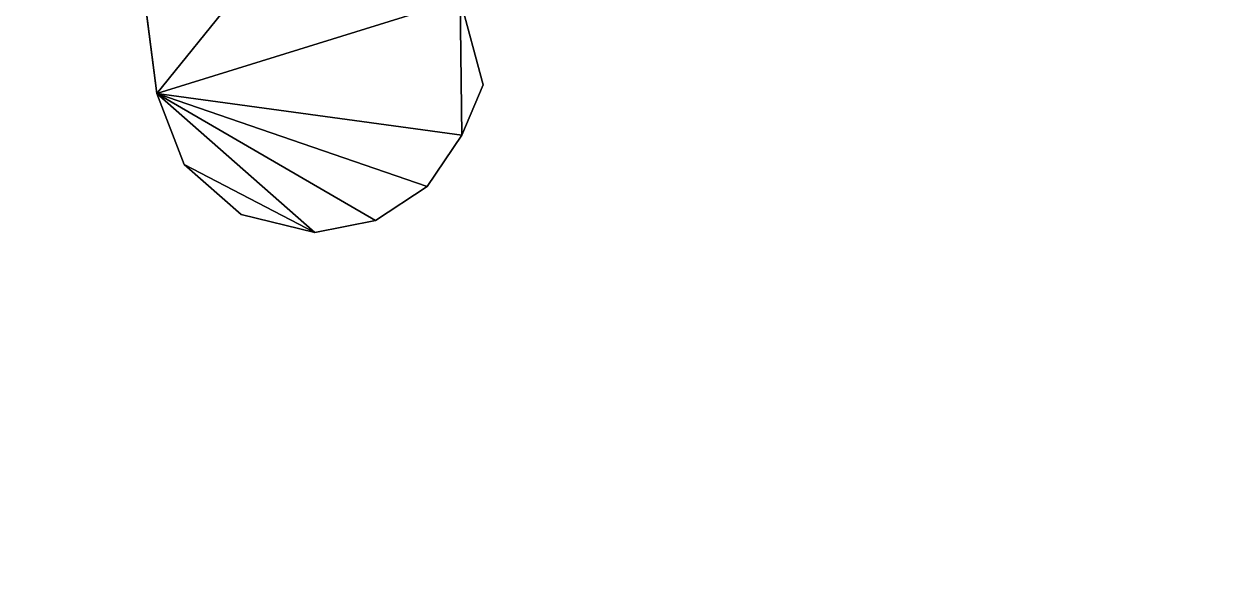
# Model space of a CAD drawing. Extents: x -80 to 2901, y -3352 to 80.
# Drawn here: x 1024.64 to 1048.17, y -2933.02 to -2922.01 of the extents above; entities that cross this region are included whole.
import ezdxf

# ---------------------------------------------------------------- set-up
doc = ezdxf.new("R2010")
doc.units = 0

# ---------------------------------------------------------------- blocks, each defined once
blk = doc.blocks.new('cocina Juan v2.bajo 2p gola 72x18.Suelo1', base_point=(0, 18))
at = {"layer": 'Blanco', "color": 0}
for points in [[(0, 18), (0, 395), (500, 395), (500, 18)], [(0, 18, 18), (0, 395, 18), (500, 395, 18), (500, 18, 18)]]:
    blk.add_3dface(points, dxfattribs=at)
blk = doc.blocks.new('cocina Juan v2.bajo 2p gola 72x18.Suelo')
at = {"layer": 'Blanco'}
blk.add_blockref('cocina Juan v2.bajo 2p gola 72x18.Suelo1', (0, 18), dxfattribs=at)
blk = doc.blocks.new('cocina Juan v2.bajo 2p gola 72x18.gola placa sin fijaciones [1]1', base_point=(0, 36, 850))
at = {"layer": 'blanco', "color": 0}
for points in [[(0, 36, 778), (0, 18, 778), (500, 18, 778), (500, 36, 778)], [(500, 36, 850), (500, 18, 850), (0, 18, 850), (0, 36, 850)]]:
    blk.add_3dface(points, dxfattribs=at)
blk = doc.blocks.new('cocina Juan v2.bajo 2p gola 72x18.gola placa sin fijaciones [1]')
at = {"layer": 'Blanco'}
blk.add_blockref('cocina Juan v2.bajo 2p gola 72x18.gola placa sin fijaciones [1]1', (0, 36, 850), dxfattribs=at)
blk = doc.blocks.new('cocina Juan v2.bajo 2p gola 72x18.Door Std (doble) [1]3', base_point=(457.55, 18.8, 659.5))
at = {"layer": 'ACCESSORY', "color": 0, "invisible_edges": 8}
for points in [[(475.61, 26.13, 691.65), (474.412, 25.893, 691.65), (478.734, 23.384, 691.65), (475.61, 26.13, 691.65)], [(475.61, 26.13, 691.65), (474.412, 25.893, 691.65), (478.734, 23.384, 691.65), (475.61, 26.13, 691.65)], [(475.61, 26.13, 684.35), (474.412, 25.893, 684.35), (474.412, 25.893, 691.65), (475.61, 26.13, 684.35)], [(475.61, 26.13, 684.35), (474.412, 25.893, 684.35), (474.412, 25.893, 691.65), (475.61, 26.13, 684.35)], [(475.61, 26.13, 691.65), (475.61, 26.13, 684.35), (474.412, 25.893, 691.65), (475.61, 26.13, 691.65)], [(475.61, 26.13, 691.65), (475.61, 26.13, 684.35), (474.412, 25.893, 691.65), (475.61, 26.13, 691.65)], [(478.734, 23.384, 684.35), (474.412, 25.893, 684.35), (475.61, 26.13, 684.35), (478.734, 23.384, 684.35)], [(478.734, 23.384, 684.35), (474.412, 25.893, 684.35), (475.61, 26.13, 684.35), (478.734, 23.384, 684.35)], [(478.193, 24.783, 691.65), (475.61, 26.13, 691.65), (478.734, 23.384, 691.65), (478.193, 24.783, 691.65)], [(478.193, 24.783, 691.65), (475.61, 26.13, 691.65), (478.734, 23.384, 691.65), (478.193, 24.783, 691.65)], [(478.193, 24.783, 691.65), (477.067, 25.773, 691.65), (475.61, 26.13, 691.65), (478.193, 24.783, 691.65)], [(478.193, 24.783, 691.65), (477.067, 25.773, 691.65), (475.61, 26.13, 691.65), (478.193, 24.783, 691.65)], [(475.61, 26.13, 691.65), (477.067, 25.773, 691.65), (477.067, 25.773, 684.35), (475.61, 26.13, 691.65)], [(475.61, 26.13, 691.65), (477.067, 25.773, 691.65), (477.067, 25.773, 684.35), (475.61, 26.13, 691.65)], [(475.61, 26.13, 684.35), (475.61, 26.13, 691.65), (477.067, 25.773, 684.35), (475.61, 26.13, 684.35)], [(475.61, 26.13, 684.35), (475.61, 26.13, 691.65), (477.067, 25.773, 684.35), (475.61, 26.13, 684.35)], [(478.193, 24.783, 684.35), (478.734, 23.384, 684.35), (475.61, 26.13, 684.35), (478.193, 24.783, 684.35)], [(478.193, 24.783, 684.35), (478.734, 23.384, 684.35), (475.61, 26.13, 684.35), (478.193, 24.783, 684.35)], [(477.067, 25.773, 684.35), (478.193, 24.783, 684.35), (475.61, 26.13, 684.35), (477.067, 25.773, 684.35)], [(477.067, 25.773, 684.35), (478.193, 24.783, 684.35), (475.61, 26.13, 684.35), (477.067, 25.773, 684.35)], [(474.412, 25.893, 691.65), (473.394, 25.219, 691.65), (478.734, 23.384, 691.65), (474.412, 25.893, 691.65)], [(474.412, 25.893, 691.65), (473.394, 25.219, 691.65), (478.734, 23.384, 691.65), (474.412, 25.893, 691.65)], [(474.412, 25.893, 691.65), (473.394, 25.219, 684.35), (473.394, 25.219, 691.65), (474.412, 25.893, 691.65)], [(474.412, 25.893, 691.65), (473.394, 25.219, 684.35), (473.394, 25.219, 691.65), (474.412, 25.893, 691.65)], [(474.412, 25.893, 684.35), (473.394, 25.219, 684.35), (474.412, 25.893, 691.65), (474.412, 25.893, 684.35)], [(474.412, 25.893, 684.35), (473.394, 25.219, 684.35), (474.412, 25.893, 691.65), (474.412, 25.893, 684.35)], [(473.394, 25.219, 684.35), (474.412, 25.893, 684.35), (478.734, 23.384, 684.35), (473.394, 25.219, 684.35)], [(473.394, 25.219, 684.35), (474.412, 25.893, 684.35), (478.734, 23.384, 684.35), (473.394, 25.219, 684.35)], [(473.394, 25.219, 691.65), (472.709, 24.208, 691.65), (478.734, 23.384, 691.65), (473.394, 25.219, 691.65)], [(473.394, 25.219, 691.65), (472.709, 24.208, 691.65), (478.734, 23.384, 691.65), (473.394, 25.219, 691.65)], [(472.709, 24.208, 684.35), (473.394, 25.219, 684.35), (478.734, 23.384, 684.35), (472.709, 24.208, 684.35)], [(472.709, 24.208, 684.35), (473.394, 25.219, 684.35), (478.734, 23.384, 684.35), (472.709, 24.208, 684.35)], [(472.287, 23.211, 691.65), (472.741, 21.517, 691.65), (472.709, 24.208, 691.65), (472.287, 23.211, 691.65)], [(472.287, 23.211, 691.65), (472.741, 21.517, 691.65), (472.709, 24.208, 691.65), (472.287, 23.211, 691.65)], [(472.287, 23.211, 684.35), (472.287, 23.211, 691.65), (472.709, 24.208, 691.65), (472.287, 23.211, 684.35)], [(472.287, 23.211, 684.35), (472.287, 23.211, 691.65), (472.709, 24.208, 691.65), (472.287, 23.211, 684.35)], [(472.709, 24.208, 684.35), (472.287, 23.211, 684.35), (472.709, 24.208, 691.65), (472.709, 24.208, 684.35)], [(472.709, 24.208, 684.35), (472.287, 23.211, 684.35), (472.709, 24.208, 691.65), (472.709, 24.208, 684.35)], [(472.287, 23.211, 684.35), (472.709, 24.208, 684.35), (472.741, 21.517, 684.35), (472.287, 23.211, 684.35)], [(472.287, 23.211, 684.35), (472.709, 24.208, 684.35), (472.741, 21.517, 684.35), (472.287, 23.211, 684.35)], [(472.709, 24.208, 691.65), (472.741, 21.517, 691.65), (478.734, 23.384, 691.65), (472.709, 24.208, 691.65)], [(472.709, 24.208, 691.65), (472.741, 21.517, 691.65), (478.734, 23.384, 691.65), (472.709, 24.208, 691.65)], [(472.741, 21.517, 684.35), (472.709, 24.208, 684.35), (478.734, 23.384, 684.35), (472.741, 21.517, 684.35)], [(472.741, 21.517, 684.35), (472.709, 24.208, 684.35), (478.734, 23.384, 684.35), (472.741, 21.517, 684.35)], [(474.671, 18.357, 691.65), (478.734, 23.384, 691.65), (472.741, 21.517, 691.65), (474.671, 18.357, 691.65)], [(474.671, 18.357, 691.65), (478.734, 23.384, 691.65), (472.741, 21.517, 691.65), (474.671, 18.357, 691.65)], [(472.741, 21.517, 684.35), (478.734, 23.384, 684.35), (474.671, 18.357, 684.35), (472.741, 21.517, 684.35)], [(472.741, 21.517, 684.35), (478.734, 23.384, 684.35), (474.671, 18.357, 684.35), (472.741, 21.517, 684.35)], [(478.734, 23.384, 691.65), (474.671, 18.357, 691.65), (479.625, 16.499, 691.65), (478.734, 23.384, 691.65)], [(478.734, 23.384, 691.65), (474.671, 18.357, 691.65), (479.625, 16.499, 691.65), (478.734, 23.384, 691.65)], [(478.734, 23.384, 684.35), (479.625, 16.499, 684.35), (474.671, 18.357, 684.35), (478.734, 23.384, 684.35)], [(478.734, 23.384, 684.35), (479.625, 16.499, 684.35), (474.671, 18.357, 684.35), (478.734, 23.384, 684.35)]]:
    blk.add_3dface(points, dxfattribs=at)
at = {"layer": 'ACCESSORY', "color": 0}
for points in [[(478.193, 24.783, 691.65), (478.193, 24.783, 684.35), (477.067, 25.773, 684.35), (477.067, 25.773, 691.65)], [(478.193, 24.783, 691.65), (478.193, 24.783, 684.35), (477.067, 25.773, 684.35), (477.067, 25.773, 691.65)], [(473.394, 25.219, 691.65), (473.394, 25.219, 684.35), (472.709, 24.208, 684.35), (472.709, 24.208, 691.65)], [(473.394, 25.219, 691.65), (473.394, 25.219, 684.35), (472.709, 24.208, 684.35), (472.709, 24.208, 691.65)], [(478.734, 23.384, 691.65), (478.734, 23.384, 684.35), (478.193, 24.783, 684.35), (478.193, 24.783, 691.65)], [(478.734, 23.384, 691.65), (478.734, 23.384, 684.35), (478.193, 24.783, 684.35), (478.193, 24.783, 691.65)], [(479.625, 16.499, 691.65), (479.625, 16.499, 684.35), (478.734, 23.384, 684.35), (478.734, 23.384, 691.65)], [(479.625, 16.499, 691.65), (479.625, 16.499, 684.35), (478.734, 23.384, 684.35), (478.734, 23.384, 691.65)], [(472.741, 21.517, 684.35), (472.741, 21.517, 691.65), (472.287, 23.211, 691.65), (472.287, 23.211, 684.35)], [(472.741, 21.517, 684.35), (472.741, 21.517, 691.65), (472.287, 23.211, 691.65), (472.287, 23.211, 684.35)]]:
    blk.add_3dface(points, dxfattribs=at)
blk = doc.blocks.new('cocina Juan v2.bajo 2p gola 72x18.Door Std (doble) [1]4', base_point=(457.55, 18.8, 91.5))
at = {"layer": 'ACCESSORY', "color": 0, "invisible_edges": 8}
for points in [[(475.61, 26.13, 123.65), (474.412, 25.893, 123.65), (478.734, 23.384, 123.65), (475.61, 26.13, 123.65)], [(475.61, 26.13, 123.65), (474.412, 25.893, 123.65), (478.734, 23.384, 123.65), (475.61, 26.13, 123.65)], [(475.61, 26.13, 116.35), (474.412, 25.893, 116.35), (474.412, 25.893, 123.65), (475.61, 26.13, 116.35)], [(475.61, 26.13, 116.35), (474.412, 25.893, 116.35), (474.412, 25.893, 123.65), (475.61, 26.13, 116.35)], [(475.61, 26.13, 123.65), (475.61, 26.13, 116.35), (474.412, 25.893, 123.65), (475.61, 26.13, 123.65)], [(475.61, 26.13, 123.65), (475.61, 26.13, 116.35), (474.412, 25.893, 123.65), (475.61, 26.13, 123.65)], [(478.734, 23.384, 116.35), (474.412, 25.893, 116.35), (475.61, 26.13, 116.35), (478.734, 23.384, 116.35)], [(478.734, 23.384, 116.35), (474.412, 25.893, 116.35), (475.61, 26.13, 116.35), (478.734, 23.384, 116.35)], [(478.193, 24.783, 123.65), (475.61, 26.13, 123.65), (478.734, 23.384, 123.65), (478.193, 24.783, 123.65)], [(478.193, 24.783, 123.65), (475.61, 26.13, 123.65), (478.734, 23.384, 123.65), (478.193, 24.783, 123.65)], [(478.193, 24.783, 123.65), (477.067, 25.773, 123.65), (475.61, 26.13, 123.65), (478.193, 24.783, 123.65)], [(478.193, 24.783, 123.65), (477.067, 25.773, 123.65), (475.61, 26.13, 123.65), (478.193, 24.783, 123.65)], [(475.61, 26.13, 123.65), (477.067, 25.773, 123.65), (477.067, 25.773, 116.35), (475.61, 26.13, 123.65)], [(475.61, 26.13, 123.65), (477.067, 25.773, 123.65), (477.067, 25.773, 116.35), (475.61, 26.13, 123.65)], [(475.61, 26.13, 116.35), (475.61, 26.13, 123.65), (477.067, 25.773, 116.35), (475.61, 26.13, 116.35)], [(475.61, 26.13, 116.35), (475.61, 26.13, 123.65), (477.067, 25.773, 116.35), (475.61, 26.13, 116.35)], [(478.193, 24.783, 116.35), (478.734, 23.384, 116.35), (475.61, 26.13, 116.35), (478.193, 24.783, 116.35)], [(478.193, 24.783, 116.35), (478.734, 23.384, 116.35), (475.61, 26.13, 116.35), (478.193, 24.783, 116.35)], [(477.067, 25.773, 116.35), (478.193, 24.783, 116.35), (475.61, 26.13, 116.35), (477.067, 25.773, 116.35)], [(477.067, 25.773, 116.35), (478.193, 24.783, 116.35), (475.61, 26.13, 116.35), (477.067, 25.773, 116.35)], [(474.412, 25.893, 123.65), (473.394, 25.219, 123.65), (478.734, 23.384, 123.65), (474.412, 25.893, 123.65)], [(474.412, 25.893, 123.65), (473.394, 25.219, 123.65), (478.734, 23.384, 123.65), (474.412, 25.893, 123.65)], [(474.412, 25.893, 123.65), (473.394, 25.219, 116.35), (473.394, 25.219, 123.65), (474.412, 25.893, 123.65)], [(474.412, 25.893, 123.65), (473.394, 25.219, 116.35), (473.394, 25.219, 123.65), (474.412, 25.893, 123.65)], [(474.412, 25.893, 116.35), (473.394, 25.219, 116.35), (474.412, 25.893, 123.65), (474.412, 25.893, 116.35)], [(474.412, 25.893, 116.35), (473.394, 25.219, 116.35), (474.412, 25.893, 123.65), (474.412, 25.893, 116.35)], [(473.394, 25.219, 116.35), (474.412, 25.893, 116.35), (478.734, 23.384, 116.35), (473.394, 25.219, 116.35)], [(473.394, 25.219, 116.35), (474.412, 25.893, 116.35), (478.734, 23.384, 116.35), (473.394, 25.219, 116.35)], [(473.394, 25.219, 123.65), (472.709, 24.208, 123.65), (478.734, 23.384, 123.65), (473.394, 25.219, 123.65)], [(473.394, 25.219, 123.65), (472.709, 24.208, 123.65), (478.734, 23.384, 123.65), (473.394, 25.219, 123.65)], [(472.709, 24.208, 116.35), (473.394, 25.219, 116.35), (478.734, 23.384, 116.35), (472.709, 24.208, 116.35)], [(472.709, 24.208, 116.35), (473.394, 25.219, 116.35), (478.734, 23.384, 116.35), (472.709, 24.208, 116.35)], [(472.287, 23.211, 123.65), (472.741, 21.517, 123.65), (472.709, 24.208, 123.65), (472.287, 23.211, 123.65)], [(472.287, 23.211, 123.65), (472.741, 21.517, 123.65), (472.709, 24.208, 123.65), (472.287, 23.211, 123.65)], [(472.287, 23.211, 116.35), (472.287, 23.211, 123.65), (472.709, 24.208, 123.65), (472.287, 23.211, 116.35)], [(472.287, 23.211, 116.35), (472.287, 23.211, 123.65), (472.709, 24.208, 123.65), (472.287, 23.211, 116.35)], [(472.709, 24.208, 116.35), (472.287, 23.211, 116.35), (472.709, 24.208, 123.65), (472.709, 24.208, 116.35)], [(472.709, 24.208, 116.35), (472.287, 23.211, 116.35), (472.709, 24.208, 123.65), (472.709, 24.208, 116.35)], [(472.287, 23.211, 116.35), (472.709, 24.208, 116.35), (472.741, 21.517, 116.35), (472.287, 23.211, 116.35)], [(472.287, 23.211, 116.35), (472.709, 24.208, 116.35), (472.741, 21.517, 116.35), (472.287, 23.211, 116.35)], [(472.709, 24.208, 123.65), (472.741, 21.517, 123.65), (478.734, 23.384, 123.65), (472.709, 24.208, 123.65)], [(472.709, 24.208, 123.65), (472.741, 21.517, 123.65), (478.734, 23.384, 123.65), (472.709, 24.208, 123.65)], [(472.741, 21.517, 116.35), (472.709, 24.208, 116.35), (478.734, 23.384, 116.35), (472.741, 21.517, 116.35)], [(472.741, 21.517, 116.35), (472.709, 24.208, 116.35), (478.734, 23.384, 116.35), (472.741, 21.517, 116.35)], [(474.671, 18.357, 123.65), (478.734, 23.384, 123.65), (472.741, 21.517, 123.65), (474.671, 18.357, 123.65)], [(474.671, 18.357, 123.65), (478.734, 23.384, 123.65), (472.741, 21.517, 123.65), (474.671, 18.357, 123.65)], [(472.741, 21.517, 116.35), (478.734, 23.384, 116.35), (474.671, 18.357, 116.35), (472.741, 21.517, 116.35)], [(472.741, 21.517, 116.35), (478.734, 23.384, 116.35), (474.671, 18.357, 116.35), (472.741, 21.517, 116.35)], [(478.734, 23.384, 123.65), (474.671, 18.357, 123.65), (479.625, 16.499, 123.65), (478.734, 23.384, 123.65)], [(478.734, 23.384, 123.65), (474.671, 18.357, 123.65), (479.625, 16.499, 123.65), (478.734, 23.384, 123.65)], [(478.734, 23.384, 116.35), (479.625, 16.499, 116.35), (474.671, 18.357, 116.35), (478.734, 23.384, 116.35)], [(478.734, 23.384, 116.35), (479.625, 16.499, 116.35), (474.671, 18.357, 116.35), (478.734, 23.384, 116.35)]]:
    blk.add_3dface(points, dxfattribs=at)
at = {"layer": 'ACCESSORY', "color": 0}
for points in [[(478.193, 24.783, 123.65), (478.193, 24.783, 116.35), (477.067, 25.773, 116.35), (477.067, 25.773, 123.65)], [(478.193, 24.783, 123.65), (478.193, 24.783, 116.35), (477.067, 25.773, 116.35), (477.067, 25.773, 123.65)], [(473.394, 25.219, 123.65), (473.394, 25.219, 116.35), (472.709, 24.208, 116.35), (472.709, 24.208, 123.65)], [(473.394, 25.219, 123.65), (473.394, 25.219, 116.35), (472.709, 24.208, 116.35), (472.709, 24.208, 123.65)], [(478.734, 23.384, 123.65), (478.734, 23.384, 116.35), (478.193, 24.783, 116.35), (478.193, 24.783, 123.65)], [(478.734, 23.384, 123.65), (478.734, 23.384, 116.35), (478.193, 24.783, 116.35), (478.193, 24.783, 123.65)], [(479.625, 16.499, 123.65), (479.625, 16.499, 116.35), (478.734, 23.384, 116.35), (478.734, 23.384, 123.65)], [(479.625, 16.499, 123.65), (479.625, 16.499, 116.35), (478.734, 23.384, 116.35), (478.734, 23.384, 123.65)], [(472.741, 21.517, 116.35), (472.741, 21.517, 123.65), (472.287, 23.211, 123.65), (472.287, 23.211, 116.35)], [(472.741, 21.517, 116.35), (472.741, 21.517, 123.65), (472.287, 23.211, 123.65), (472.287, 23.211, 116.35)]]:
    blk.add_3dface(points, dxfattribs=at)
blk = doc.blocks.new('cocina Juan v2.bajo 2p gola 72x18.Door Std (doble) [1]')
for name, p in [('cocina Juan v2.bajo 2p gola 72x18.Door Std (doble) [1]3', (457.55, 18.8, 659.5)), ('cocina Juan v2.bajo 2p gola 72x18.Door Std (doble) [1]4', (457.55, 18.8, 91.5))]:
    blk.add_blockref(name, p)
blk = doc.blocks.new('cocina Juan v2.bajo 2p gola 72x18')
at = {"layer": 'cocina Juan v2.bajo 2p gola 72x18.Door Std (doble) [1]'}
blk.add_blockref('cocina Juan v2.bajo 2p gola 72x18.Door Std (doble) [1]', (0, 0), dxfattribs=at)
at = {"layer": 'cocina Juan v2.bajo 2p gola 72x18.gola placa sin fijaciones [1]'}
blk.add_blockref('cocina Juan v2.bajo 2p gola 72x18.gola placa sin fijaciones [1]', (0, 0), dxfattribs=at)
at = {"layer": 'cocina Juan v2.bajo 2p gola 72x18.Suelo'}
blk.add_blockref('cocina Juan v2.bajo 2p gola 72x18.Suelo', (0, 0), dxfattribs=at)

msp = doc.modelspace()

# ---------------------------------------------------------------- block references
at = {"rotation": 180}
msp.add_blockref('cocina Juan v2.bajo 2p gola 72x18', (1506, -2900, 100), dxfattribs=at)

doc.saveas('drawing.dxf')
